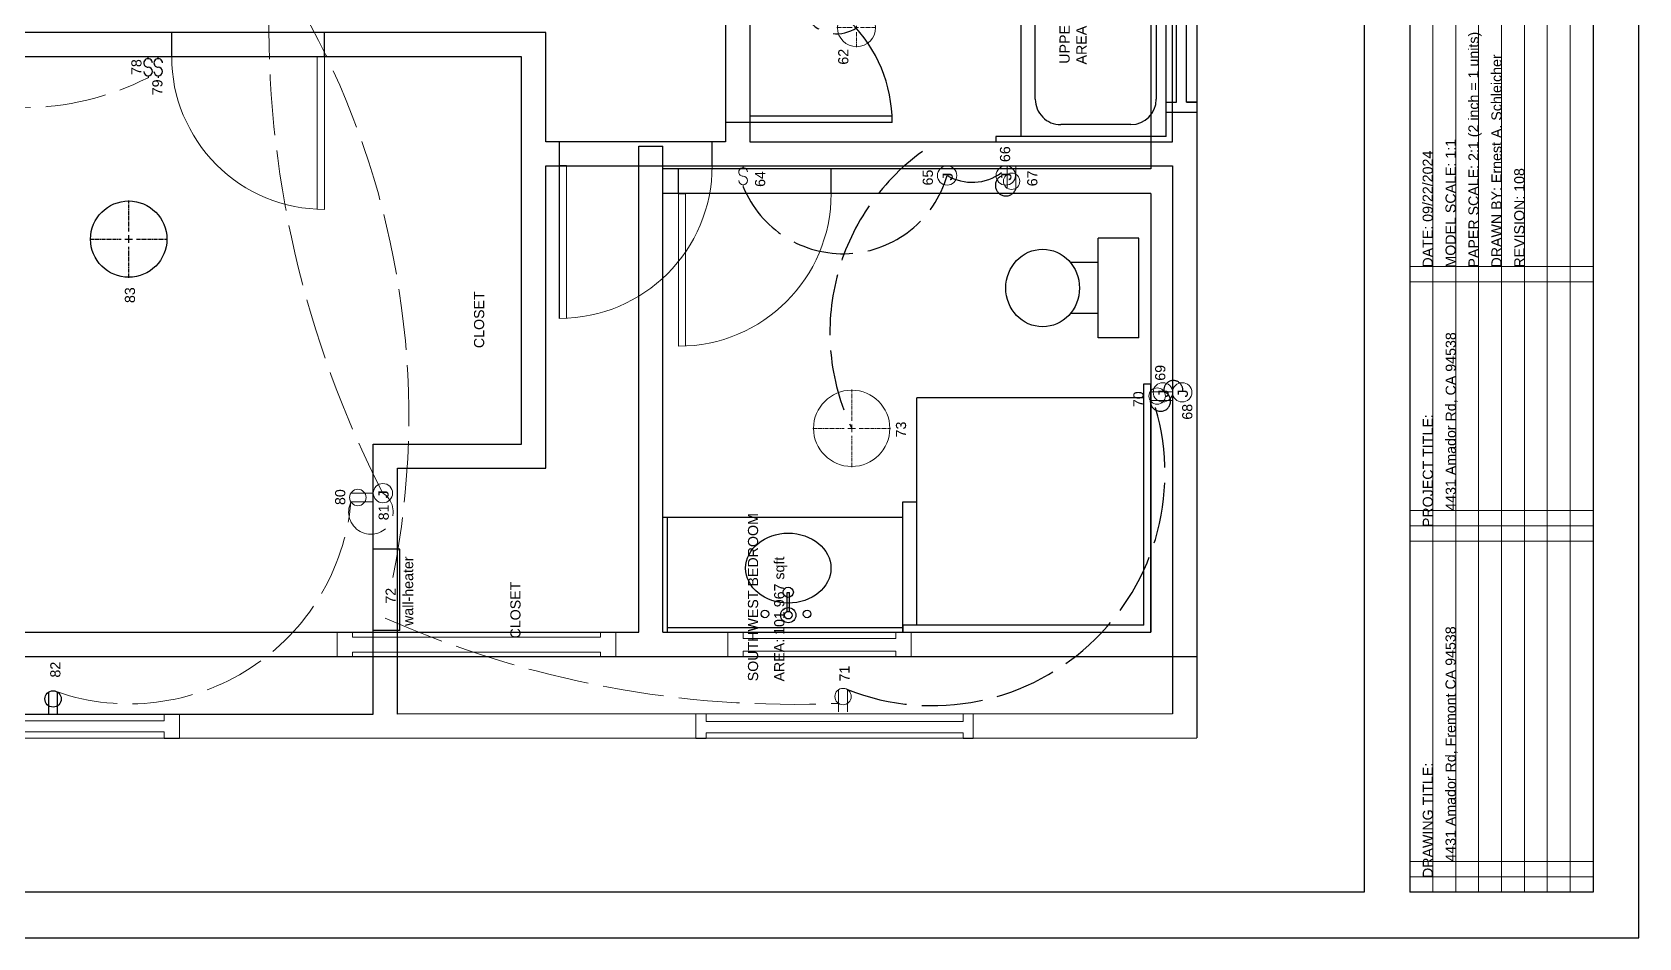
# Model space of a CAD drawing. Header units: inches. Extents: x 12 to 619, y -4 to 515.
# Drawn here: x 303.6 to 619.4, y -4 to 174 of the extents above; entities that cross this region are included whole.
import ezdxf

# ---------------------------------------------------------------- set-up
doc = ezdxf.new("R2010")
doc.units = ezdxf.units.IN
doc.header["$MEASUREMENT"] = 0
doc.linetypes.add('ACAD_ISO02W100', pattern=[15, 12, -3])
doc.linetypes.add('CENTER2', pattern=[1.125, 0.75, -0.125, 0.125, -0.125])
doc.layers.get('0').update_dxf_attribs({"color": 1, "lineweight": 9})
for name, color, linetype, lineweight in [('00-page-edge', 7, 'Continuous', 9), ('A101-Floorplan-1st-floor', 7, 'Continuous', 9), ('A201-Floorplan-2nd-floor', 7, 'Continuous', 9), ('A201-Text', 7, 'Continuous', 9), ('E201-Electrical-2nd-floor', 3, 'Continuous', 9)]:
    doc.layers.add(name, color=color, linetype=linetype, lineweight=lineweight)
doc.layers.add('Title Block', color=7, linetype='Continuous')
doc.styles.add('Reg', font='Courier New.ttf', dxfattribs={"height": 1})
doc.styles.get("Standard").update_dxf_attribs({"font": 'Arial.ttf', "height": 2})

# ---------------------------------------------------------------- blocks, each defined once
blk = doc.blocks.new('L2-bathroom-door')
at = {"lineweight": 30}
for p, q in [((0, -28), (0, 0)), ((1.25, 0), (0, 0)), ((0, 0), (0, 0)), ((1.25, -27.97), (1.25, 0))]:
    blk.add_line(p, q, dxfattribs=at)
blk.add_arc((0, 0), 28, 270, 0, dxfattribs=at)
blk = doc.blocks.new('L2-W-bedroom-door')
at = {"layer": 'A201-Floorplan-2nd-floor'}
for p, q in [((-156.19, -523.31), (-186.15, -523.31)), ((-156.19, -524.69), (-156.19, -523.31)), ((-186.19, -524.69), (-156.19, -524.69))]:
    blk.add_line(p, q, dxfattribs=at)
blk.add_arc((-156.19, -524.69), 30, 90, 180, dxfattribs=at)
blk = doc.blocks.new('L2-SW-bedroom-door')
at = {"layer": 'A201-Floorplan-2nd-floor', "lineweight": 30}
for p in [(-313.87, -549.41), (-283.87, -550.78)]:
    blk.add_line(p, (-283.87, -549.41), dxfattribs=at)
at = {"layer": 'A201-Floorplan-2nd-floor'}
blk.add_line((-313.87, -550.78), (-283.87, -550.78), dxfattribs=at)
blk.add_arc((-283.87, -549.41), 30, 180, 270, dxfattribs=at)
blk = doc.blocks.new('L1-bathroom-door')
at = {"layer": 'A101-Floorplan-1st-floor'}
for p, q in [((0, 0), (-30, 0)), ((0, -1.375), (-30, -1.375))]:
    blk.add_line(p, q, dxfattribs=at)
at = {"layer": 'A101-Floorplan-1st-floor', "lineweight": 30}
blk.add_line((0, 0), (0, -1.375), dxfattribs=at)
at = {"layer": 'A101-Floorplan-1st-floor'}
blk.add_arc((0, 0), 30, 180, 270, dxfattribs=at)
blk = doc.blocks.new('L2-SW-bedroom-window')
at = {"layer": 'A201-Floorplan-2nd-floor'}
for p, q in [((0, 54.5), (-4.75, 54.5)), ((0, 52.5), (0, 54.5)), ((-4.75, 52.5), (-3.72, 52.5)), ((-3.72, 2), (-3.72, 52.5)), ((-1.47, 2), (-1.47, 52.5)), ((-1.47, 52.5), (0, 52.5)), ((-3.72, 2), (-4.75, 2)), ((0, 0), (-4.75, 0)), ((0, 2), (-1.47, 2)), ((0, 0), (0, 2))]:
    blk.add_line(p, q, dxfattribs=at)
at = {"layer": 'A201-Floorplan-2nd-floor', "lineweight": 30}
for p, q in [((-4.75, 54.5), (-4.75, 52.5)), ((-4.75, 2), (-4.75, 0))]:
    blk.add_line(p, q, dxfattribs=at)
blk = doc.blocks.new('L2-bathroom-bath-tub')
at = {"lineweight": 30}
for p, q in [((-1, 0), (0, 0)), ((-58.68, 0), (-59.68, 0)), ((-58.68, -33.5), (-58.68, 0)), ((-1, -33.5), (-1, 0)), ((-58.68, -5), (-1, -5)), ((-51.34, -7.77), (-7.72, -7.77)), ((-56.34, -26.56), (-56.34, -12.77)), ((-2.72, -12.77), (-2.72, -26.56)), ((-7.72, -31.56), (-51.34, -31.56)), ((-58.68, -33.5), (-1, -33.5))]:
    blk.add_line(p, q, dxfattribs=at)
for centre, start, end in [((-51.34, -12.77), 90, 180), ((-7.72, -12.77), 0, 90), ((-51.34, -26.56), 180, 270), ((-7.72, -26.56), 270, 0)]:
    blk.add_arc(centre, 5, start, end, dxfattribs=at)
blk = doc.blocks.new('L2-bathroom-window')
at = {"lineweight": 30}
for p, q in [((0, 0), (0, 6)), ((0, 6), (2, 6)), ((2, 6), (2, 4)), ((2, 6), (2, 4)), ((2, 4), (46.18, 4)), ((48.18, 6), (46.18, 6)), ((46.18, 6), (46.18, 4)), ((48.18, 0), (48.18, 6)), ((2, 0), (0, 0)), ((2, 2), (2, 0)), ((2, 0), (2, 2)), ((2, 2), (46.18, 2)), ((46.18, 2), (46.18, 0)), ((46.18, 0), (48.18, 0))]:
    blk.add_line(p, q, dxfattribs=at)
blk = doc.blocks.new('L2-SW-bedroom-switch')
at = {"layer": 'E201-Electrical-2nd-floor'}
for p, q in [((-3.74, 0, -48.38), (-4.11, 0, -48.38)), ((-0.37, 0, -48.38), (0, 0, -48.38))]:
    blk.add_line(p, q, dxfattribs=at)
for centre, start, end in [((-2.9, 0, -48.38), 90, 360), ((-1.22, 0, -48.38), 90, 180), ((-1.21, 0, -48.38), 270, 90)]:
    blk.add_arc(centre, 0.84, start, end, dxfattribs=at)
blk = doc.blocks.new('L2-j-box-66')
at = {"layer": 'E201-Electrical-2nd-floor'}
blk.add_circle((-1.9, 0, -34.5), 1.9, dxfattribs=at)
at = {"layer": 'E201-Electrical-2nd-floor', "lineweight": 5, "style": 'Reg'}
blk.add_text('J', height=2, dxfattribs=at).set_placement((-3.15, -1.11, -34.5))
blk = doc.blocks.new('L2-j-box-65')
at = {"layer": 'E201-Electrical-2nd-floor'}
blk.add_circle((-1.9, 0, -39.12), 1.9, dxfattribs=at)
at = {"layer": 'E201-Electrical-2nd-floor', "lineweight": 5, "style": 'Reg'}
blk.add_text('J', height=2, dxfattribs=at).set_placement((-3.15, -1.11, -39.12))
blk = doc.blocks.new('L2-duplex-67')
at = {"layer": 'E201-Electrical-2nd-floor'}
for p, q in [((0, 0, -16.88), (-4.39, 0, -16.88)), ((0, -1.73, -16.88), (-4.38, -1.73, -16.88))]:
    blk.add_line(p, q, dxfattribs=at)
blk.add_circle((-3.03, -0.86, -16.88), 1.61, dxfattribs=at)
blk = doc.blocks.new('L2-j-box-68')
at = {"layer": 'E201-Electrical-2nd-floor'}
blk.add_circle((0, -1.9, -71.88), 1.9, dxfattribs=at)
at = {"layer": 'E201-Electrical-2nd-floor', "lineweight": 5, "style": 'Reg'}
blk.add_text('J', height=2, dxfattribs=at).set_placement((-1.25, -3.01, -71.88))
blk = doc.blocks.new('L2-duplex-70')
at = {"layer": 'E201-Electrical-2nd-floor'}
for p, q in [((-1.73, -0.01, -17.62), (-1.73, 4.37, -17.62)), ((0, -0.01, -17.62), (0, 4.38, -17.62))]:
    blk.add_line(p, q, dxfattribs=at)
blk.add_circle((-0.86, 3.02, -17.62), 1.61, dxfattribs=at)
blk = doc.blocks.new('L2-duplex-71')
at = {"layer": 'E201-Electrical-2nd-floor'}
for p, q in [((0, 1.73, -18), (4.38, 1.73, -18)), ((0, 0, -18), (4.39, 0, -18))]:
    blk.add_line(p, q, dxfattribs=at)
blk.add_circle((3.03, 0.86, -18), 1.61, dxfattribs=at)
blk = doc.blocks.new('L2-wall-heater-72')
at = {"layer": 'E201-Electrical-2nd-floor', "lineweight": 30}
for p, q in [((0, 4.75, -9.75), (16, 4.75, -9.75)), ((0, -0.5, -9.75), (0, 4.75, -9.75)), ((16, -0.5, -9.75), (16, 4.75, -9.75)), ((0, 0, -9.75), (16, 0, -9.75)), ((0, -0.5, -9.75), (16, -0.5, -9.75))]:
    blk.add_line(p, q, dxfattribs=at)
blk = doc.blocks.new('L2-ceiling-led-73')
at = {"layer": 'E201-Electrical-2nd-floor', "linetype": 'CENTER2'}
for p, q in [((0, 8.37, -91.12), (0, 2.25, -91.12)), ((-7.62, 0.75, -91.12), (-1.5, 0.75, -91.12)), ((1.5, 0.75, -91.12), (7.62, 0.75, -91.12)), ((0, -0.75, -91.12), (0, -6.87, -91.12))]:
    blk.add_line(p, q, dxfattribs=at)
at = {"layer": 'E201-Electrical-2nd-floor', "linetype": 'Continuous'}
for p, q in [((-0.75, 0.75, -91.12), (0.75, 0.75, -91.12)), ((0, 1.5, -91.12), (0, 0, -91.12))]:
    blk.add_line(p, q, dxfattribs=at)
at = {"layer": 'E201-Electrical-2nd-floor'}
blk.add_circle((0, 0.75, -91.12), 7.5, dxfattribs=at)
blk = doc.blocks.new('*U44')
at = {"layer": 'E201-Electrical-2nd-floor', "color": 0, "linetype": 'CENTER2', "transparency": 16777216}
for p, q in [((0, 0.75), (0, 3.87)), ((-3.87, 0), (-0.75, 0)), ((0.75, 0), (3.87, 0)), ((0, -3.87), (0, -0.75))]:
    blk.add_line(p, q, dxfattribs=at)
at = {"layer": 'E201-Electrical-2nd-floor', "color": 0, "linetype": 'Continuous', "transparency": 16777216}
for p, q in [((-0.375, 0), (0.375, 0)), ((0, -0.375), (0, 0.375))]:
    blk.add_line(p, q, dxfattribs=at)
blk = doc.blocks.new('L2-bathroom-ceiling-led-62')
at = {"layer": 'E201-Electrical-2nd-floor'}
blk.add_circle((0.14, 0, -94.62), 3.75, dxfattribs=at)
at = {"layer": 'E201-Electrical-2nd-floor', "linetype": 'CENTER2', "rotation": 270}
blk.add_blockref('*U44', (0.14, 0, -94.62), dxfattribs=at)
blk = doc.blocks.new('L1-bathroom-window')
at = {"layer": 'A101-Floorplan-1st-floor'}
for p, q in [((0, 36), (-4.76, 36)), ((-3.69, 33), (-4.76, 33)), ((-3.69, 3), (-3.69, 33)), ((0, 33), (-1.19, 33)), ((-1.19, 3), (-1.19, 33)), ((-4.76, 3), (-3.69, 3)), ((-4.76, 0), (0, 0)), ((-1.19, 3), (0, 3))]:
    blk.add_line(p, q, dxfattribs=at)
at = {"layer": 'A101-Floorplan-1st-floor', "lineweight": 30}
for p, q in [((-4.76, 36), (-4.76, 33)), ((0, 36), (-0.01, 33)), ((-4.76, 3), (-4.76, 0)), ((-0.01, 3), (0, 0))]:
    blk.add_line(p, q, dxfattribs=at)
blk = doc.blocks.new('L1-family-room-window')
at = {"layer": 'A101-Floorplan-1st-floor'}
for p, q in [((0.01, 54.75), (-4.75, 54.75)), ((-3.93, 51.75), (-4.75, 51.75)), ((-3.93, 3), (-3.93, 51.75)), ((0.01, 51.75), (-0.93, 51.75)), ((-0.93, 3), (-0.93, 51.75)), ((-4.75, 3), (-3.93, 3)), ((-4.75, 0), (0.01, 0)), ((-0.93, 3), (0.01, 3))]:
    blk.add_line(p, q, dxfattribs=at)
at = {"layer": 'A101-Floorplan-1st-floor', "lineweight": 30}
for p, q in [((-4.75, 54.75), (-4.75, 51.75)), ((0.01, 54.75), (0.01, 51.75)), ((-4.75, 3), (-4.75, 0)), ((0, 3), (0.01, 0))]:
    blk.add_line(p, q, dxfattribs=at)
blk = doc.blocks.new('L1-toilet')
at = {"lineweight": 30}
for p, q in [((-14.81, 8), (-14.81, 13.4)), ((-4.81, 8), (-4.81, 13.4)), ((-19.63, 0), (-19.63, 8)), ((-19.63, 8), (0, 8)), ((0, 0), (0, 8)), ((-19.63, 0), (0, 0))]:
    blk.add_line(p, q, dxfattribs=at)
blk.add_ellipse((-9.81, 18.88), major_axis=(7.62, 0), ratio=0.95082, dxfattribs=at)
blk = doc.blocks.new('L1-bathroom-sink-faucets-bowl')
at = {"lineweight": 30}
for p, q in [((2.21, 0.25), (5.98, 0.25)), ((5.98, 0.25), (5.98, -0.25)), ((2.21, -0.25), (5.98, -0.25))]:
    blk.add_line(p, q, dxfattribs=at)
for centre, radius in [((1.75, 4.59), 0.75), ((1.5, 0), 1.5), ((1.5, 0), 0.75), ((6, 0), 1), ((1.75, -3.69), 0.75)]:
    blk.add_circle(centre, radius, dxfattribs=at)
blk.add_ellipse((10.75, 0), major_axis=(0, -8.38), ratio=0.820896, dxfattribs=at)
blk = doc.blocks.new('L1-granite-splash-and-counter')
at = {"layer": 'A101-Floorplan-1st-floor', "lineweight": 30}
for p, q in [((0, 0), (22.63, 0)), ((0, 0), (0, -0.88)), ((22.63, 0), (22.63, -47.13)), ((0, -0.88), (22.63, -0.88)), ((0, -0.88), (0, -47.13)), ((0.88, -47.13), (0.88, -0.88)), ((0, -47.13), (0.88, -47.13)), ((0.88, -47.13), (22.63, -47.13))]:
    blk.add_line(p, q, dxfattribs=at)
blk = doc.blocks.new('L1-shower-tiles-and-glass-walls')
at = {"layer": 'A101-Floorplan-1st-floor', "lineweight": 30}
for p, q in [((1.37, 48.75), (0, 48.75)), ((0, 48.75), (0, 48.75)), ((0, 48.75), (0, 0)), ((1.37, 1.37), (1.37, 48.75)), ((1.37, 48.75), (25.62, 48.75)), ((25.62, 48.75), (25.62, 46)), ((1.37, 46), (46.12, 46)), ((46.12, 1.37), (46.12, 46)), ((0, 0), (48.88, 0)), ((1.37, 1.37), (48.88, 1.37)), ((48.88, 1.37), (48.88, 0))]:
    blk.add_line(p, q, dxfattribs=at)
blk = doc.blocks.new('L2-j-box-69')
at = {"layer": 'E201-Electrical-2nd-floor'}
blk.add_circle((0, 1.9), 1.9, dxfattribs=at)
at = {"layer": 'E201-Electrical-2nd-floor', "lineweight": 5, "style": 'Reg'}
blk.add_text('J', height=2, dxfattribs=at).set_placement((-1.25, 0.78))
blk = doc.blocks.new('L2-basic-switch-78')
at = {"layer": 'E201-Electrical-2nd-floor', "lineweight": -3}
for p, q in [((-3.74, 0, -46.12), (-4.11, 0, -46.12)), ((-0.37, 0, -46.12), (0, 0, -46.12))]:
    blk.add_line(p, q, dxfattribs=at)
for centre, start, end in [((-2.9, 0, -46.12), 90, 360), ((-1.22, 0, -46.12), 90, 180), ((-1.21, 0, -46.12), 270, 90)]:
    blk.add_arc(centre, 0.84, start, end, dxfattribs=at)
blk = doc.blocks.new('L2-toggle-switch-79')
at = {"layer": 'E201-Electrical-2nd-floor', "lineweight": -3}
for p, q in [((-3.74, 0, -46.12), (-4.11, 0, -46.12)), ((-0.37, 0, -46.12), (0, 0, -46.12))]:
    blk.add_line(p, q, dxfattribs=at)
for centre, start, end in [((-2.9, 0, -46.12), 90, 360), ((-1.22, 0, -46.12), 90, 180), ((-1.21, 0, -46.12), 270, 90)]:
    blk.add_arc(centre, 0.84, start, end, dxfattribs=at)
blk = doc.blocks.new('L2-duplex-80')
at = {"layer": 'E201-Electrical-2nd-floor'}
for p, q in [((-1.73, 0, -17.38), (-1.73, 4.38, -17.38)), ((0, 0, -17.38), (0, 4.39, -17.38))]:
    blk.add_line(p, q, dxfattribs=at)
blk.add_circle((-0.86, 3.03, -17.38), 1.61, dxfattribs=at)
blk = doc.blocks.new('L2-j-box-81')
at = {"layer": 'E201-Electrical-2nd-floor'}
blk.add_circle((0, -1.9, -5.25), 1.9, dxfattribs=at)
at = {"layer": 'E201-Electrical-2nd-floor', "lineweight": 5, "style": 'Reg'}
blk.add_text('J', height=2, dxfattribs=at).set_placement((-1.25, -3.01, -5.25))
blk = doc.blocks.new('L2-ceiling-led-83')
at = {"layer": 'E201-Electrical-2nd-floor', "linetype": 'CENTER2', "lineweight": -3}
for p, q in [((0, 7.62, -93.38), (0, 1.5, -93.38)), ((-7.62, 0, -93.38), (-1.5, 0, -93.38)), ((1.5, 0, -93.38), (7.62, 0, -93.38)), ((0, -1.5, -93.38), (0, -7.62, -93.38))]:
    blk.add_line(p, q, dxfattribs=at)
at = {"layer": 'E201-Electrical-2nd-floor', "linetype": 'Continuous', "lineweight": -3}
for p, q in [((-0.75, 0, -93.38), (0.75, 0, -93.38)), ((0, 0.75, -93.38), (0, -0.75, -93.38))]:
    blk.add_line(p, q, dxfattribs=at)
at = {"layer": 'E201-Electrical-2nd-floor', "lineweight": -3}
blk.add_circle((0, 0, -93.38), 7.5, dxfattribs=at)
blk = doc.blocks.new('L2-west-bedroom-window')
at = {"layer": 'A201-Floorplan-2nd-floor'}
for p, q in [((-4.75, 70.4), (-0.02, 70.4)), ((-3.45, 67.4), (-4.75, 67.4)), ((-3.45, 67.4), (-3.45, 3)), ((-0.02, 67.4), (-1.3, 67.4)), ((-1.3, 67.4), (-1.3, 3)), ((-4.75, 3), (-3.45, 3)), ((0, 0), (-4.75, 0)), ((-1.3, 3), (0, 3)), ((0, 3), (0, 0))]:
    blk.add_line(p, q, dxfattribs=at)
at = {"layer": 'A201-Floorplan-2nd-floor', "lineweight": 30}
for p, q in [((-4.75, 70.4), (-4.75, 67.4)), ((-0.02, 70.4), (-0.02, 67.4)), ((-4.75, 3), (-4.75, 0))]:
    blk.add_line(p, q, dxfattribs=at)

msp = doc.modelspace()

# ---------------------------------------------------------------- linework, layer by layer
at = {"lineweight": 5}
for p, q in [((578.9, 4.96), (578.9, 506.31)), ((583.4, 4.96), (583.4, 506.31)), ((587.9, 4.96), (587.9, 506.31)), ((592.4, 4.96), (592.4, 506.31)), ((596.9, 4.96), (596.9, 506.31)), ((601.4, 4.96), (601.4, 506.31)), ((605.9, 4.96), (605.9, 506.31)), ((610.4, 4.96), (610.4, 506.31)), ((574.4, 127.96), (610.4, 127.96)), ((574.4, 79.96), (610.4, 79.96)), ((574.4, 76.96), (610.4, 76.96)), ((574.4, 10.96), (610.4, 10.96)), ((574.4, 7.96), (610.4, 7.96))]:
    msp.add_line(p, q, dxfattribs=at)
at = {"layer": '00-page-edge', "lineweight": 5}
for p, q in [((574.4, 124.96), (610.4, 124.96)), ((574.4, 73.96), (610.4, 73.96)), ((574.4, 4.96), (574.4, 4.96)), ((574.4, 4.96), (574.4, 4.96))]:
    msp.add_line(p, q, dxfattribs=at)
at = {"layer": '00-page-edge', "lineweight": -3}
for points in [[(12.1, -4.04), (619.4, -4.04), (619.4, 515.31), (12.1, 515.31)], [(565.4, 4.96), (21.1, 4.96), (21.1, 506.31), (565.4, 506.31)]]:
    msp.add_lwpolyline(points, close=True, dxfattribs=at)
at = {"layer": 'A101-Floorplan-1st-floor', "lineweight": -3}
for p, q in [((532.5, 353.82), (532.5, 51.29)), ((523.48, 204.76), (523.48, 147.16)), ((422.85, 56.04), (422.85, 151.6)), ((422.85, 151.6), (427.6, 151.6)), ((427.6, 56.04), (427.6, 151.6)), ((523.48, 147.16), (427.6, 147.16)), ((430.66, 147.16), (427.6, 147.16)), ((430.66, 142.29), (430.66, 147.16)), ((460.66, 142.29), (460.66, 147.16)), ((523.48, 142.29), (427.6, 142.29)), ((523.48, 142.29), (523.48, 56.04)), ((95.44, 56.04), (422.85, 56.04)), ((427.6, 56.04), (523.48, 56.04)), ((90.69, 51.29), (532.5, 51.29))]:
    msp.add_line(p, q, dxfattribs=at)
at = {"layer": 'A201-Floorplan-2nd-floor', "lineweight": -3}
for p, q in [((532.5, 356.57), (532.5, 35.27)), ((331.05, 169.19), (331.05, 173.94)), ((361.05, 169.19), (361.05, 173.94)), ((444.65, 156.25), (439.9, 156.25)), ((444.65, 156.25), (444.65, 152.5)), ((407.27, 147.75), (407.27, 152.5)), ((437.27, 147.75), (437.27, 152.5)), ((526.5, 153.5), (498, 153.5)), ((90.69, 35.17), (532.5, 35.27))]:
    msp.add_line(p, q, dxfattribs=at)
for points in [[(221.79, 173.94), (221.79, 40.03), (95.41, 39.94), (95.41, 351.82), (390.6, 351.82), (390.6, 242.75), (453.45, 242.75), (453.45, 218.25), (439.9, 218.25), (439.9, 152.5), (404.56, 152.5), (404.56, 173.94), (221.78, 173.94)], [(375.41, 39.94), (375.41, 88.29), (404.56, 88.29), (404.56, 147.75), (527.75, 147.75), (527.75, 40.02), (375.41, 39.97)]]:
    msp.add_lwpolyline(points, dxfattribs=at)
for points in [[(527.75, 212.19), (444.65, 212.19), (444.65, 152.5), (527.75, 152.5)], [(226.53, 39.92), (370.66, 39.96), (370.66, 93.04), (399.81, 93.04), (399.81, 169.19), (226.53, 169.19)]]:
    msp.add_lwpolyline(points, close=True, dxfattribs=at)
at = {"layer": 'E201-Electrical-2nd-floor', "lineweight": -3}
for p, q in [((306.87, 39.91), (306.87, 44.29)), ((308.6, 39.91), (308.6, 44.3))]:
    msp.add_line(p, q, dxfattribs=at)
msp.add_circle((307.74, 42.94), 1.61, dxfattribs=at)
at = {"layer": 'E201-Electrical-2nd-floor', "linetype": 'ACAD_ISO02W100', "lineweight": 5}
for centre, radius, start, end in [((214.63, 98.5), 163, 348.7833, 136.9245), ((551.43, 175.74), 201.3, 178.5799, 207.303), ((301.51, 214.53), 55.37, 243.9025, 296.72), ((370.2, 79.7), 4.38, 153.38, 57.4343), ((322.71, 85.72), 43.75, 251.1834, 354.6893), ((453.27, 240.12), 198.25, 246.1205, 272.5595)]:
    msp.add_arc(centre, radius, start, end, dxfattribs=at)
at = {"layer": 'E201-Electrical-2nd-floor', "linetype": 'ACAD_ISO02W100', "lineweight": -3}
for centre, radius, start, end in [((461.73, 180.76), 7.04, 142.2326, 303.8505), ((504.21, 115.04), 43.8, 125.8087, 205.557), ((463.01, 151.73), 21.26, 202.363, 343.9365), ((488.36, 154.22), 9.71, 239.5402, 306.5017), ((494.99, 143.89), 2.06, 114.5363, 345.5945), ((527.91, 103.68), 1.86, 351.6041, 190.265), ((480.55, 87.33), 45.71, 248.5789, 20.5165), ((525.37, 101.49), 2, 176.2039, 68.939)]:
    msp.add_arc(centre, radius, start, end, dxfattribs=at)
at = {"layer": 'Title Block', "lineweight": -3}
for p, q in [((574.4, 506.31), (574.4, 4.96)), ((610.4, 506.31), (610.4, 4.96)), ((610.4, 4.96), (574.4, 4.96))]:
    msp.add_line(p, q, dxfattribs=at)

# ---------------------------------------------------------------- block references
at = {"lineweight": -3, "rotation": 89.99999999999999}
for name, p in [('L2-W-bedroom-door', (-163.64, 325.38)), ('L2-duplex-67', (495.25, 147.75, 16.88)), ('L1-bathroom-door', (430.66, 142.29)), ('L1-shower-tiles-and-glass-walls', (523.48, 56.04)), ('L2-SW-bedroom-window', (488.57, 40))]:
    msp.add_blockref(name, p, dxfattribs=at)
at = {"lineweight": 5, "rotation": 89.99999999999999}
msp.add_blockref('L2-west-bedroom-window', (332.6, 39.95), dxfattribs=at)
at = {"layer": 'A101-Floorplan-1st-floor', "lineweight": -3, "rotation": 89.99999999999999}
for name, p in [('L1-toilet', (521.1, 133.54)), ('L1-granite-splash-and-counter', (427.6, 56.04)), ('L1-bathroom-sink-faucets-bowl', (452.23, 57.91)), ('L1-family-room-window', (418.32, 56.04)), ('L1-bathroom-window', (476.35, 56.04))]:
    msp.add_blockref(name, p, dxfattribs=at)
at = {"layer": 'A201-Floorplan-2nd-floor', "lineweight": -3, "rotation": 89.99999999999999}
for name, p in [('L2-bathroom-bath-tub', (493, 212.19)), ('L2-bathroom-window', (532.5, 158.25)), ('L2-bathroom-door', (444.65, 156.25)), ('L2-SW-bedroom-door', (-142.14, 431.63))]:
    msp.add_blockref(name, p, dxfattribs=at)
at = {"layer": 'E201-Electrical-2nd-floor', "lineweight": -3, "rotation": 89.99999999999999}
for name, p in [('L2-bathroom-ceiling-led-62', (465.65, 174.78, 94.62)), ('L2-SW-bedroom-switch', (443.35, 147.75, 48.38)), ('L2-j-box-65', (483.44, 147.75, 39.12)), ('L2-j-box-66', (494.97, 147.75, 34.5)), ('L2-j-box-68', (527.75, 103.22, 71.88)), ('L2-ceiling-led-73', (465.44, 96.14, 91.12)), ('L2-duplex-70', (527.75, 103.35, 17.62)), ('L2-wall-heater-72', (375.41, 56.38, 9.75)), ('L2-duplex-71', (463.86, 40.38, 18))]:
    msp.add_blockref(name, p, dxfattribs=at)
at = {"layer": 'E201-Electrical-2nd-floor', "lineweight": 5, "rotation": 89.99999999999999}
for name, p in [('L2-basic-switch-78', (326.41, 169.19, 46.12)), ('L2-ceiling-led-83', (322.6, 133.34, 93.38)), ('L2-j-box-69', (527.75, 103.22)), ('L2-j-box-81', (370.66, 83.4, 5.25)), ('L2-duplex-80', (370.66, 83.4, 17.38))]:
    msp.add_blockref(name, p, dxfattribs=at)
at = {"layer": 'E201-Electrical-2nd-floor', "linetype": 'ACAD_ISO02W100', "lineweight": 5, "rotation": 89.99999999999999}
msp.add_blockref('L2-toggle-switch-79', (328.41, 169.19, 46.12), dxfattribs=at)

# ---------------------------------------------------------------- texts
at = {"layer": 'A201-Text', "lineweight": 5}
for s, p in [('UPPER BATHROOM', (507.53, 167.83)), ('AREA: 34.44 sqft', (510.84, 167.68)), ('CLOSET', (392.46, 111.91)), ('SOUTHWEST BEDROOM', (446.3, 46.41)), ('AREA: 101.967 sqft', (451.45, 46.37)), ('CLOSET', (399.6, 54.82))]:
    msp.add_text(s, height=2, rotation=90, dxfattribs=at).set_placement(p)
at = {"layer": 'E201-Electrical-2nd-floor', "lineweight": 5}
for s, p in [('62', (464.04, 167.64)), ('78', (325.11, 165.61)), ('79', (329.23, 161.63)), ('66', (495.83, 148.49)), ('64', (447.69, 143.61)), ('65', (480.65, 143.89)), ('67', (501.19, 143.73)), ('83', (323.84, 120.77)), ('69', (526.33, 105.5)), ('70', (522.04, 100.32)), ('68', (531.64, 97.84)), ('73', (475.38, 94.36)), ('80', (365.16, 81.06)), ('81', (373.71, 78.06)), ('wall-heater', (378.51, 57.29)), ('72', (375.08, 61.67)), ('82', (309.18, 47.14)), ('71', (464.28, 46.37))]:
    msp.add_text(s, height=2, rotation=90, dxfattribs=at).set_placement(p)
at = {"layer": 'Title Block', "lineweight": 5}
for s, p in [('PAPER SCALE: 2:1 (2 inch = 1 units)', (587.9, 127.75)), ('DRAWN BY: Ernest A. Schleicher', (592.41, 127.76)), ('MODEL SCALE: 1:1', (583.4, 127.74)), ('DATE: 09/22/2024', (578.9, 127.74)), ('REVISION: 108', (596.9, 127.74)), ('4431 Amador Rd, CA 94538', (583.43, 79.94)), ('PROJECT TITLE:', (578.92, 76.72)), ('4431 Amador Rd, Fremont CA 94538', (583.4, 10.94)), ('DRAWING TITLE:', (578.92, 7.73))]:
    msp.add_text(s, height=2, rotation=90, dxfattribs=at).set_placement(p)

doc.saveas('drawing.dxf')
